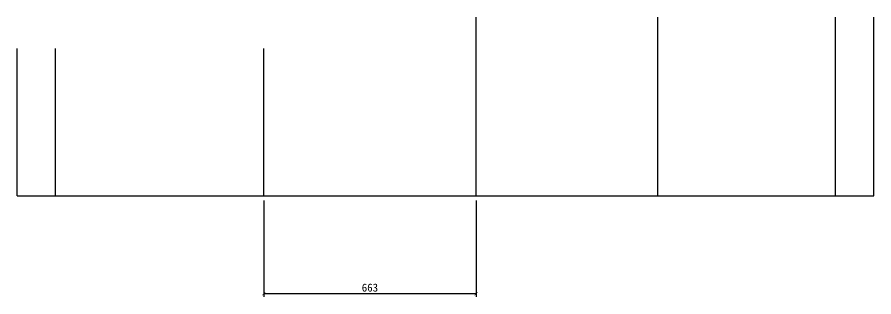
# Model space of a CAD drawing. Header units: millimetres. Extents: x -44117 to 256353, y -2095463 to 65325.
# Drawn here: x 81003 to 83678, y 21467 to 22340 of the extents above; entities that cross this region are included whole.
import ezdxf

# ---------------------------------------------------------------- set-up
doc = ezdxf.new("R2010")
doc.units = ezdxf.units.MM
doc.header["$LTSCALE"] = 10
doc.dimstyles.new('ISO-25', dxfattribs={"dimtxt": 2.5, "dimasz": 2.5, "dimexe": 1, "dimexo": 1, "dimtad": 1, "dimtxsty": 'Standard', "dimblk": 'ARCHTICK', "dimcen": 2.5, "dimadec": 0, "dimazin": 0, "dimtfac": 1, "dimtmove": 0, "dimatfit": 3, "dimfxl": 0, "dimarcsym": 0})

# ---------------------------------------------------------------- blocks, each defined once
blk = doc.blocks.new('_ArchTick')
at = {"color": 0, "linetype": 'ByBlock', "const_width": 0.15}
blk.add_lwpolyline([(-0.5, -0.5), (0.5, 0.5)], dxfattribs=at)
blk = doc.blocks.new('*D1835')
at = {"color": 0, "lineweight": -2}
for p, q in [((81773.3, 21767.9), (81773.3, 21467.1)), ((82436.3, 21767.9), (82436.3, 21467.1)), ((81773.3, 21477.1), (82436.3, 21477.1))]:
    blk.add_line(p, q, dxfattribs=at)
at = {"layer": 'Defpoints', "color": 0}
for p in [(81773.3, 21782.9), (82436.3, 21782.9), (82436.3, 21477.1)]:
    blk.add_point(p, dxfattribs=at)
at = {"color": 0, "lineweight": -2, "xscale": 10, "yscale": 10, "zscale": 10, "rotation": 180}
blk.add_blockref('_ArchTick', (81773.3, 21477.1), dxfattribs=at)
at = {"color": 0, "lineweight": -2, "xscale": 10, "yscale": 10, "zscale": 10}
blk.add_blockref('_ArchTick', (82436.3, 21477.1), dxfattribs=at)
at = {"color": 0, "insert": (82104.8, 21495.8), "char_height": 25, "attachment_point": 5}
blk.add_mtext('663', dxfattribs=at)

msp = doc.modelspace()

# ---------------------------------------------------------------- linework, layer by layer
for p, q in [((82436.28029, 21782.94083), (82436.28029, 22340.40868)), ((83003.28029, 21782.94083), (83003.28029, 22340.40868)), ((83558.28029, 21782.94083), (83558.28029, 22340.40868)), ((83678.28029, 21782.94083), (83678.28029, 22340.40868)), ((81003.28029, 21782.94083), (81003.28029, 22242.81402)), ((81123.28029, 21782.94083), (81123.28029, 22242.81402)), ((81773.28029, 21782.94083), (81773.28029, 22242.81402)), ((81003.28029, 21782.94083), (83678.28029, 21782.94083))]:
    msp.add_line(p, q)

# ---------------------------------------------------------------- dimensions: what is measured, and where the dimension line sits
dim = msp.add_linear_dim(base=(82436.28029, 21477.07107), p1=(81773.28029, 21782.94083), p2=(82436.28029, 21782.94083), dimstyle='ISO-25', override={"dimscale": 10, "dimasz": 1, "dimexo": 1.5})
dim.commit()
dim.dimension.update_dxf_attribs({"geometry": '*D1835', "text_midpoint": (82104.78029, 21495.82107)})

doc.saveas('drawing.dxf')
